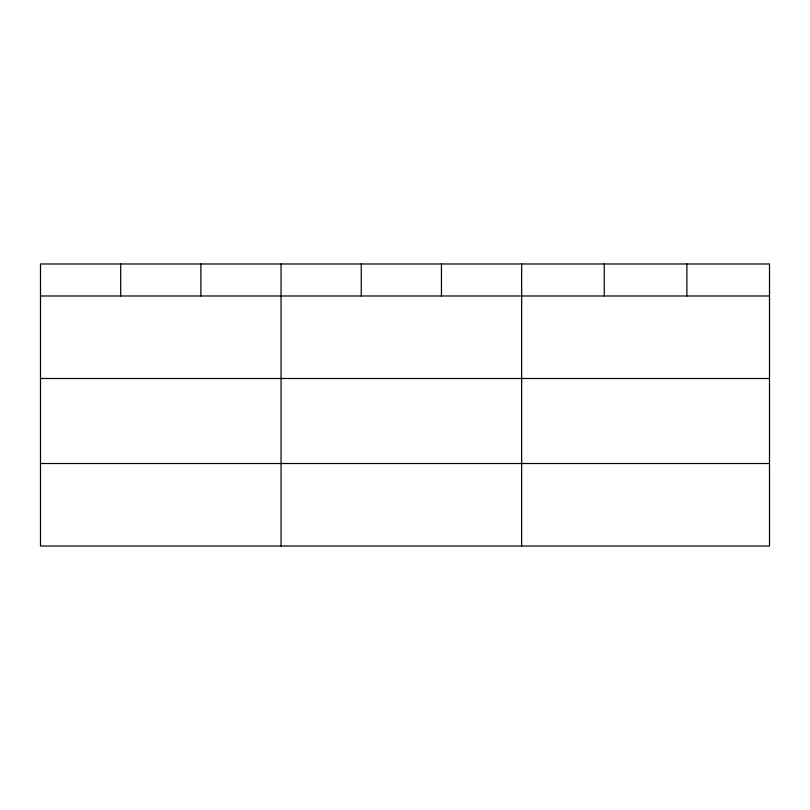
<?xml version="1.0" encoding="UTF-8"?>
<svg xmlns="http://www.w3.org/2000/svg" width="810" height="810" viewBox="0 0 810 810"><rect width="100%" height="100%" fill="white"/><g stroke="black" fill="none" stroke-linecap="round" stroke-linejoin="round"><path stroke-width="1.21" d="M769.5 378.493L769.5 263.979L40.5 263.979L40.5 546.021L769.5 546.021L769.5 378.493L40.5 378.493M40.5 295.984L769.5 295.984M40.5 463.512L769.5 463.512M686.88 263.979L686.88 295.984M604.26 263.979L604.26 295.984M521.64 263.979L521.64 546.021M441.45 263.979L441.45 295.984M361.26 263.979L361.26 295.984M281.07 263.979L281.07 546.021M200.88 263.979L200.88 295.984M120.69 263.979L120.69 295.984"/></g></svg>
